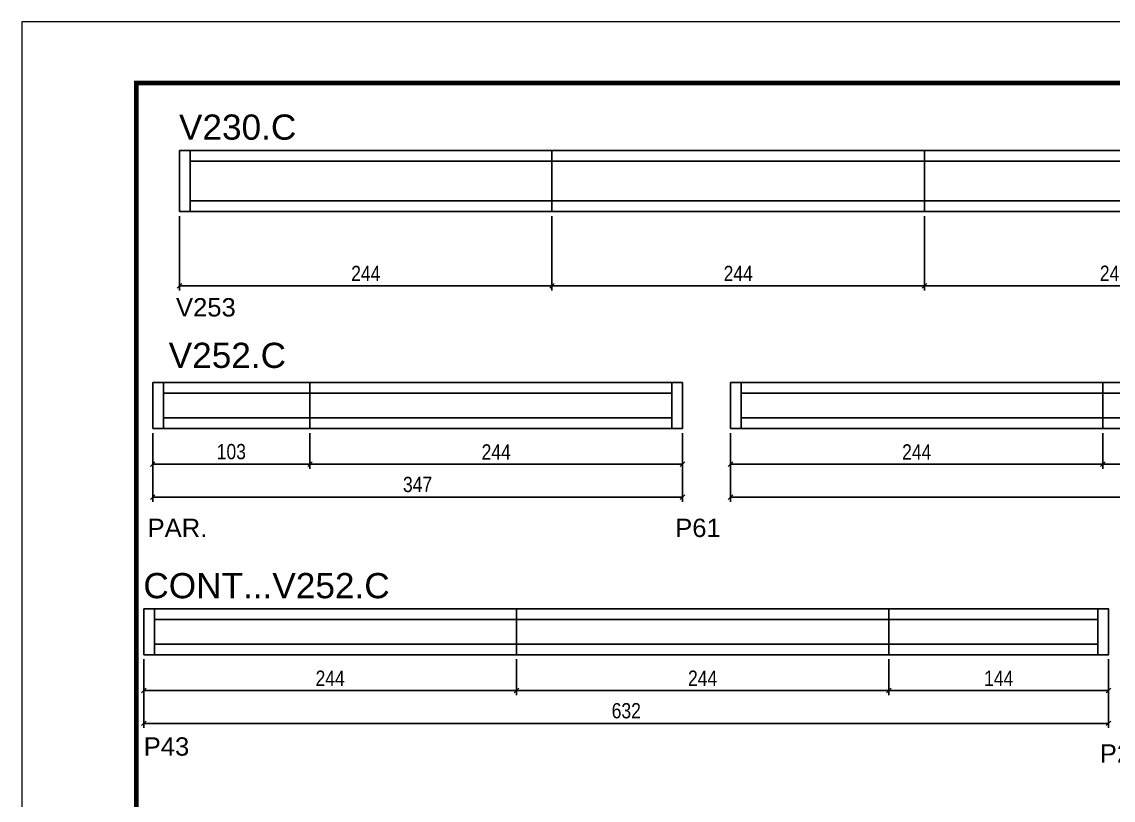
# Model space of a CAD drawing. Extents: x 3171 to 9452, y -2838 to 6252.
# Drawn here: x 7940 to 8655, y 4594 to 5104 of the extents above; entities that cross this region are included whole.
import ezdxf

# ---------------------------------------------------------------- set-up
doc = ezdxf.new("R2010")
doc.units = 0
doc.linetypes.add('DASHED', pattern=[0.75, 0.5, -0.25])
for name, color, linetype in [('5', 5, 'Continuous'), ('NOMENCLATURA', 7, 'Continuous'), ('Painéis', 200, 'Continuous'), ('SARR_2.2x7', 40, 'Continuous')]:
    doc.layers.add(name, color=color, linetype=linetype)
for name, color, linetype, lineweight in [('Escoras', 2, 'Continuous', 25), ('Folhas', 255, 'Continuous', 9), ('Romaneio', 3, 'Continuous', 13), ('SARRAFO DE PRESSAO', 251, 'DASHED', 9)]:
    doc.layers.add(name, color=color, linetype=linetype, lineweight=lineweight)
doc.styles.add('COTA TECNICA-50', font='techl___.ttf', dxfattribs={"height": 10})
doc.styles.get("Standard").update_dxf_attribs({"font": 'arial.ttf'})
doc.dimstyles.new('COTA PAINEL-50', dxfattribs={"dimtxt": 10, "dimasz": 3, "dimexe": 3, "dimexo": 3, "dimgap": 3, "dimtad": 1, "dimdec": 1, "dimzin": 12, "dimdsep": 46, "dimtxsty": 'COTA TECNICA-50', "dimblk1": 'OBLIQUE', "dimblk2": 'OBLIQUE', "dimsah": 1, "dimcen": 0.9, "dimclrd": 4, "dimclre": 4, "dimclrt": 240, "dimadec": 1, "dimazin": 3, "dimtfac": 1, "dimtdec": 1, "dimtmove": 0, "dimatfit": 3, "dimfxl": 1, "dimtolj": 1, "dimtzin": 12, "dimarcsym": 0})

# ---------------------------------------------------------------- blocks, each defined once
blk = doc.blocks.new('9999999999')
at = {"layer": 'Folhas'}
blk.add_lwpolyline([(98138.98, 34190.21), (99623.98, 34190.21), (99623.98, 35240.21), (98138.98, 35240.21)], close=True, dxfattribs=at)
at = {"layer": 'Folhas', "color": 30, "const_width": 3}
blk.add_lwpolyline([(98213.98, 34230.21), (99583.98, 34230.21), (99583.98, 35200.21), (98213.98, 35200.21)], close=True, dxfattribs=at)
blk = doc.blocks.new('_Oblique')
at = {"color": 0, "linetype": 'ByBlock', "lineweight": -2}
blk.add_line((-0.5, -0.5), (0.5, 0.5), dxfattribs=at)
blk = doc.blocks.new('*D319')
at = {"layer": 'Defpoints', "color": 0, "linetype": 'ByBlock', "transparency": 16777216}
for p in [(8025.43, 4837.49), (8372.46, 4837.49), (8025.43, 4792.53)]:
    blk.add_point(p, dxfattribs=at)
at = {"layer": 'Romaneio', "color": 4, "linetype": 'ByBlock', "lineweight": -2, "transparency": 16777216}
for p, q in [((8025.43, 4834.49), (8025.43, 4789.53)), ((8372.46, 4834.49), (8372.46, 4789.53)), ((8372.46, 4792.53), (8025.43, 4792.53))]:
    blk.add_line(p, q, dxfattribs=at)
at = {"layer": 'Romaneio', "color": 4, "linetype": 'ByBlock', "lineweight": -2, "transparency": 16777216, "xscale": 3, "yscale": 3, "zscale": 3, "rotation": 180}
blk.add_blockref('_Oblique', (8025.43, 4792.53), dxfattribs=at)
at = {"layer": 'Romaneio', "color": 4, "linetype": 'ByBlock', "lineweight": -2, "transparency": 16777216, "xscale": 3, "yscale": 3, "zscale": 3}
blk.add_blockref('_Oblique', (8372.46, 4792.53), dxfattribs=at)
at = {"layer": 'Romaneio', "color": 240, "linetype": 'ByBlock', "transparency": 16777216, "insert": (8198.94, 4800.75), "char_height": 10, "attachment_point": 5, "style": 'COTA TECNICA-50'}
blk.add_mtext('\\A1;347', dxfattribs=at)
blk = doc.blocks.new('*D320')
at = {"layer": 'Defpoints', "color": 0, "linetype": 'Continuous', "transparency": 16777216}
for p in [(8025.43, 4837.49), (8128.46, 4837.49), (8025.43, 4814.03)]:
    blk.add_point(p, dxfattribs=at)
at = {"layer": 'Painéis', "color": 4, "linetype": 'Continuous', "lineweight": -2, "transparency": 16777216}
for p, q in [((8025.43, 4834.49), (8025.43, 4811.03)), ((8128.46, 4834.49), (8128.46, 4811.03)), ((8128.46, 4814.03), (8025.43, 4814.03))]:
    blk.add_line(p, q, dxfattribs=at)
at = {"layer": 'Painéis', "color": 4, "linetype": 'Continuous', "lineweight": -2, "transparency": 16777216, "xscale": 3, "yscale": 3, "zscale": 3, "rotation": 180}
blk.add_blockref('_Oblique', (8025.43, 4814.03), dxfattribs=at)
at = {"layer": 'Painéis', "color": 4, "linetype": 'Continuous', "lineweight": -2, "transparency": 16777216, "xscale": 3, "yscale": 3, "zscale": 3}
blk.add_blockref('_Oblique', (8128.46, 4814.03), dxfattribs=at)
at = {"layer": 'Painéis', "color": 240, "linetype": 'Continuous', "transparency": 16777216, "insert": (8076.94, 4822.25), "char_height": 10, "attachment_point": 5, "style": 'COTA TECNICA-50'}
blk.add_mtext('\\A1;103', dxfattribs=at)
blk = doc.blocks.new('*D321')
at = {"layer": 'Defpoints', "color": 0, "linetype": 'ByBlock', "transparency": 16777216}
for p in [(8128.46, 4837.49), (8372.46, 4837.49), (8372.46, 4814.03)]:
    blk.add_point(p, dxfattribs=at)
at = {"layer": 'Romaneio', "color": 4, "linetype": 'ByBlock', "lineweight": -2, "transparency": 16777216}
for p, q in [((8128.46, 4834.49), (8128.46, 4811.03)), ((8372.46, 4834.49), (8372.46, 4811.03)), ((8128.46, 4814.03), (8372.46, 4814.03))]:
    blk.add_line(p, q, dxfattribs=at)
at = {"layer": 'Romaneio', "color": 4, "linetype": 'ByBlock', "lineweight": -2, "transparency": 16777216, "xscale": 3, "yscale": 3, "zscale": 3, "rotation": 180}
blk.add_blockref('_Oblique', (8128.46, 4814.03), dxfattribs=at)
at = {"layer": 'Romaneio', "color": 4, "linetype": 'ByBlock', "lineweight": -2, "transparency": 16777216, "xscale": 3, "yscale": 3, "zscale": 3}
blk.add_blockref('_Oblique', (8372.46, 4814.03), dxfattribs=at)
at = {"layer": 'Romaneio', "color": 240, "linetype": 'ByBlock', "transparency": 16777216, "insert": (8250.46, 4822.1), "char_height": 10, "attachment_point": 5, "style": 'COTA TECNICA-50'}
blk.add_mtext('\\A1;244', dxfattribs=at)
blk = doc.blocks.new('*D322')
at = {"layer": 'Defpoints', "color": 0, "linetype": 'ByBlock', "transparency": 16777216}
for p in [(8403.97, 4837.49), (8647.97, 4837.49), (8647.97, 4814.03)]:
    blk.add_point(p, dxfattribs=at)
at = {"layer": 'Romaneio', "color": 4, "linetype": 'ByBlock', "lineweight": -2, "transparency": 16777216}
for p, q in [((8403.97, 4834.49), (8403.97, 4811.03)), ((8647.97, 4834.49), (8647.97, 4811.03)), ((8403.97, 4814.03), (8647.97, 4814.03))]:
    blk.add_line(p, q, dxfattribs=at)
at = {"layer": 'Romaneio', "color": 4, "linetype": 'ByBlock', "lineweight": -2, "transparency": 16777216, "xscale": 3, "yscale": 3, "zscale": 3, "rotation": 180}
blk.add_blockref('_Oblique', (8403.97, 4814.03), dxfattribs=at)
at = {"layer": 'Romaneio', "color": 4, "linetype": 'ByBlock', "lineweight": -2, "transparency": 16777216, "xscale": 3, "yscale": 3, "zscale": 3}
blk.add_blockref('_Oblique', (8647.97, 4814.03), dxfattribs=at)
at = {"layer": 'Romaneio', "color": 240, "linetype": 'ByBlock', "transparency": 16777216, "insert": (8525.97, 4822.1), "char_height": 10, "attachment_point": 5, "style": 'COTA TECNICA-50'}
blk.add_mtext('\\A1;244', dxfattribs=at)
blk = doc.blocks.new('*D323')
at = {"layer": 'Defpoints', "color": 0, "linetype": 'ByBlock', "transparency": 16777216}
for p in [(8647.97, 4837.49), (8891.97, 4837.49), (8891.97, 4814.03)]:
    blk.add_point(p, dxfattribs=at)
at = {"layer": 'Romaneio', "color": 4, "linetype": 'ByBlock', "lineweight": -2, "transparency": 16777216}
for p, q in [((8647.97, 4834.49), (8647.97, 4811.03)), ((8891.97, 4834.49), (8891.97, 4811.03)), ((8647.97, 4814.03), (8891.97, 4814.03))]:
    blk.add_line(p, q, dxfattribs=at)
at = {"layer": 'Romaneio', "color": 4, "linetype": 'ByBlock', "lineweight": -2, "transparency": 16777216, "xscale": 3, "yscale": 3, "zscale": 3, "rotation": 180}
blk.add_blockref('_Oblique', (8647.97, 4814.03), dxfattribs=at)
at = {"layer": 'Romaneio', "color": 4, "linetype": 'ByBlock', "lineweight": -2, "transparency": 16777216, "xscale": 3, "yscale": 3, "zscale": 3}
blk.add_blockref('_Oblique', (8891.97, 4814.03), dxfattribs=at)
at = {"layer": 'Romaneio', "color": 240, "linetype": 'ByBlock', "transparency": 16777216, "insert": (8769.97, 4822.1), "char_height": 10, "attachment_point": 5, "style": 'COTA TECNICA-50'}
blk.add_mtext('\\A1;244', dxfattribs=at)
blk = doc.blocks.new('*D324')
at = {"layer": 'Defpoints', "color": 0, "linetype": 'ByBlock', "transparency": 16777216}
for p in [(8403.97, 4837.49), (9330.97, 4837.49), (9330.97, 4792.53)]:
    blk.add_point(p, dxfattribs=at)
at = {"layer": 'Romaneio', "color": 4, "linetype": 'ByBlock', "lineweight": -2, "transparency": 16777216}
for p, q in [((8403.97, 4834.49), (8403.97, 4789.53)), ((9330.97, 4834.49), (9330.97, 4789.53)), ((8403.97, 4792.53), (9330.97, 4792.53))]:
    blk.add_line(p, q, dxfattribs=at)
at = {"layer": 'Romaneio', "color": 4, "linetype": 'ByBlock', "lineweight": -2, "transparency": 16777216, "xscale": 3, "yscale": 3, "zscale": 3, "rotation": 180}
blk.add_blockref('_Oblique', (8403.97, 4792.53), dxfattribs=at)
at = {"layer": 'Romaneio', "color": 4, "linetype": 'ByBlock', "lineweight": -2, "transparency": 16777216, "xscale": 3, "yscale": 3, "zscale": 3}
blk.add_blockref('_Oblique', (9330.97, 4792.53), dxfattribs=at)
at = {"layer": 'Romaneio', "color": 240, "linetype": 'ByBlock', "transparency": 16777216, "insert": (8867.47, 4800.64), "char_height": 10, "attachment_point": 5, "style": 'COTA TECNICA-50'}
blk.add_mtext('\\A1;927', dxfattribs=at)
blk = doc.blocks.new('*D71')
at = {"layer": 'Defpoints', "color": 0, "linetype": 'ByBlock', "transparency": 16777216}
for p in [(8019.69, 4689.33), (8263.69, 4689.33), (8263.69, 4665.87)]:
    blk.add_point(p, dxfattribs=at)
at = {"layer": 'Romaneio', "color": 4, "linetype": 'ByBlock', "lineweight": -2, "transparency": 16777216}
for p, q in [((8019.69, 4686.33), (8019.69, 4662.87)), ((8263.69, 4686.33), (8263.69, 4662.87)), ((8019.69, 4665.87), (8263.69, 4665.87))]:
    blk.add_line(p, q, dxfattribs=at)
at = {"layer": 'Romaneio', "color": 4, "linetype": 'ByBlock', "lineweight": -2, "transparency": 16777216, "xscale": 3, "yscale": 3, "zscale": 3, "rotation": 180}
blk.add_blockref('_Oblique', (8019.69, 4665.87), dxfattribs=at)
at = {"layer": 'Romaneio', "color": 4, "linetype": 'ByBlock', "lineweight": -2, "transparency": 16777216, "xscale": 3, "yscale": 3, "zscale": 3}
blk.add_blockref('_Oblique', (8263.69, 4665.87), dxfattribs=at)
at = {"layer": 'Romaneio', "color": 240, "linetype": 'ByBlock', "transparency": 16777216, "insert": (8141.69, 4673.94), "char_height": 10, "attachment_point": 5, "style": 'COTA TECNICA-50'}
blk.add_mtext('\\A1;244', dxfattribs=at)
blk = doc.blocks.new('*D72')
at = {"layer": 'Defpoints', "color": 0, "linetype": 'ByBlock', "transparency": 16777216}
for p in [(8263.69, 4689.33), (8507.69, 4689.33), (8507.69, 4665.87)]:
    blk.add_point(p, dxfattribs=at)
at = {"layer": 'Romaneio', "color": 4, "linetype": 'ByBlock', "lineweight": -2, "transparency": 16777216}
for p, q in [((8263.69, 4686.33), (8263.69, 4662.87)), ((8507.69, 4686.33), (8507.69, 4662.87)), ((8263.69, 4665.87), (8507.69, 4665.87))]:
    blk.add_line(p, q, dxfattribs=at)
at = {"layer": 'Romaneio', "color": 4, "linetype": 'ByBlock', "lineweight": -2, "transparency": 16777216, "xscale": 3, "yscale": 3, "zscale": 3, "rotation": 180}
blk.add_blockref('_Oblique', (8263.69, 4665.87), dxfattribs=at)
at = {"layer": 'Romaneio', "color": 4, "linetype": 'ByBlock', "lineweight": -2, "transparency": 16777216, "xscale": 3, "yscale": 3, "zscale": 3}
blk.add_blockref('_Oblique', (8507.69, 4665.87), dxfattribs=at)
at = {"layer": 'Romaneio', "color": 240, "linetype": 'ByBlock', "transparency": 16777216, "insert": (8385.69, 4673.94), "char_height": 10, "attachment_point": 5, "style": 'COTA TECNICA-50'}
blk.add_mtext('\\A1;244', dxfattribs=at)
blk = doc.blocks.new('*D73')
at = {"layer": 'Defpoints', "color": 0, "linetype": 'ByBlock', "transparency": 16777216}
for p in [(8507.69, 4689.33), (8651.69, 4689.33), (8651.69, 4665.87)]:
    blk.add_point(p, dxfattribs=at)
at = {"layer": 'Romaneio', "color": 4, "linetype": 'ByBlock', "lineweight": -2, "transparency": 16777216}
for p, q in [((8507.69, 4686.33), (8507.69, 4662.87)), ((8651.69, 4686.33), (8651.69, 4662.87)), ((8507.69, 4665.87), (8651.69, 4665.87))]:
    blk.add_line(p, q, dxfattribs=at)
at = {"layer": 'Romaneio', "color": 4, "linetype": 'ByBlock', "lineweight": -2, "transparency": 16777216, "xscale": 3, "yscale": 3, "zscale": 3, "rotation": 180}
blk.add_blockref('_Oblique', (8507.69, 4665.87), dxfattribs=at)
at = {"layer": 'Romaneio', "color": 4, "linetype": 'ByBlock', "lineweight": -2, "transparency": 16777216, "xscale": 3, "yscale": 3, "zscale": 3}
blk.add_blockref('_Oblique', (8651.69, 4665.87), dxfattribs=at)
at = {"layer": 'Romaneio', "color": 240, "linetype": 'ByBlock', "transparency": 16777216, "insert": (8579.69, 4673.94), "char_height": 10, "attachment_point": 5, "style": 'COTA TECNICA-50'}
blk.add_mtext('\\A1;144', dxfattribs=at)
blk = doc.blocks.new('*D74')
at = {"layer": 'Defpoints', "color": 0, "linetype": 'ByBlock', "transparency": 16777216}
for p in [(8019.69, 4689.33), (8651.69, 4689.33), (8019.69, 4644.37)]:
    blk.add_point(p, dxfattribs=at)
at = {"layer": 'Romaneio', "color": 4, "linetype": 'ByBlock', "lineweight": -2, "transparency": 16777216}
for p, q in [((8019.69, 4686.33), (8019.69, 4641.37)), ((8651.69, 4686.33), (8651.69, 4641.37)), ((8651.69, 4644.37), (8019.69, 4644.37))]:
    blk.add_line(p, q, dxfattribs=at)
at = {"layer": 'Romaneio', "color": 4, "linetype": 'ByBlock', "lineweight": -2, "transparency": 16777216, "xscale": 3, "yscale": 3, "zscale": 3, "rotation": 180}
blk.add_blockref('_Oblique', (8019.69, 4644.37), dxfattribs=at)
at = {"layer": 'Romaneio', "color": 4, "linetype": 'ByBlock', "lineweight": -2, "transparency": 16777216, "xscale": 3, "yscale": 3, "zscale": 3}
blk.add_blockref('_Oblique', (8651.69, 4644.37), dxfattribs=at)
at = {"layer": 'Romaneio', "color": 240, "linetype": 'ByBlock', "transparency": 16777216, "insert": (8335.69, 4652.59), "char_height": 10, "attachment_point": 5, "style": 'COTA TECNICA-50'}
blk.add_mtext('\\A1;632', dxfattribs=at)
blk = doc.blocks.new('*D44')
at = {"layer": 'Defpoints', "color": 0, "linetype": 'ByBlock', "transparency": 16777216}
for p in [(8779.97, 5019.59), (8531.02, 4979.59), (8779.97, 4930.93)]:
    blk.add_point(p, dxfattribs=at)
at = {"layer": 'Escoras', "color": 4, "linetype": 'ByBlock', "lineweight": -2, "transparency": 16777216}
for p, q in [((8779.97, 5016.59), (8779.97, 4927.93)), ((8531.02, 4976.59), (8531.02, 4927.93)), ((8531.02, 4930.93), (8779.97, 4930.93))]:
    blk.add_line(p, q, dxfattribs=at)
at = {"layer": 'Escoras', "color": 4, "linetype": 'ByBlock', "lineweight": -2, "transparency": 16777216, "xscale": 3, "yscale": 3, "zscale": 3, "rotation": 180}
blk.add_blockref('_Oblique', (8531.02, 4930.93), dxfattribs=at)
at = {"layer": 'Escoras', "color": 4, "linetype": 'ByBlock', "lineweight": -2, "transparency": 16777216, "xscale": 3, "yscale": 3, "zscale": 3}
blk.add_blockref('_Oblique', (8779.97, 4930.93), dxfattribs=at)
at = {"layer": 'Escoras', "color": 240, "linetype": 'ByBlock', "transparency": 16777216, "insert": (8655.5, 4939.03), "char_height": 10, "attachment_point": 5, "style": 'COTA TECNICA-50'}
blk.add_mtext('\\A1;249', dxfattribs=at)
blk = doc.blocks.new('*D230')
at = {"layer": 'Defpoints', "color": 0, "linetype": 'ByBlock', "transparency": 16777216}
for p in [(8043.02, 4979.59), (8287.02, 4979.59), (8287.02, 4930.93)]:
    blk.add_point(p, dxfattribs=at)
at = {"layer": 'Escoras', "color": 4, "linetype": 'ByBlock', "lineweight": -2, "transparency": 16777216}
for p, q in [((8043.02, 4976.59), (8043.02, 4927.93)), ((8287.02, 4976.59), (8287.02, 4927.93)), ((8043.02, 4930.93), (8287.02, 4930.93))]:
    blk.add_line(p, q, dxfattribs=at)
at = {"layer": 'Escoras', "color": 4, "linetype": 'ByBlock', "lineweight": -2, "transparency": 16777216, "xscale": 3, "yscale": 3, "zscale": 3, "rotation": 180}
blk.add_blockref('_Oblique', (8043.02, 4930.93), dxfattribs=at)
at = {"layer": 'Escoras', "color": 4, "linetype": 'ByBlock', "lineweight": -2, "transparency": 16777216, "xscale": 3, "yscale": 3, "zscale": 3}
blk.add_blockref('_Oblique', (8287.02, 4930.93), dxfattribs=at)
at = {"layer": 'Escoras', "color": 240, "linetype": 'ByBlock', "transparency": 16777216, "insert": (8165.02, 4939), "char_height": 10, "attachment_point": 5, "style": 'COTA TECNICA-50'}
blk.add_mtext('\\A1;244', dxfattribs=at)
blk = doc.blocks.new('*D231')
at = {"layer": 'Defpoints', "color": 0, "linetype": 'ByBlock', "transparency": 16777216}
for p in [(8287.02, 4979.59), (8531.02, 4979.59), (8531.02, 4930.93)]:
    blk.add_point(p, dxfattribs=at)
at = {"layer": 'Escoras', "color": 4, "linetype": 'ByBlock', "lineweight": -2, "transparency": 16777216}
for p, q in [((8287.02, 4976.59), (8287.02, 4927.93)), ((8531.02, 4976.59), (8531.02, 4927.93)), ((8287.02, 4930.93), (8531.02, 4930.93))]:
    blk.add_line(p, q, dxfattribs=at)
at = {"layer": 'Escoras', "color": 4, "linetype": 'ByBlock', "lineweight": -2, "transparency": 16777216, "xscale": 3, "yscale": 3, "zscale": 3, "rotation": 180}
blk.add_blockref('_Oblique', (8287.02, 4930.93), dxfattribs=at)
at = {"layer": 'Escoras', "color": 4, "linetype": 'ByBlock', "lineweight": -2, "transparency": 16777216, "xscale": 3, "yscale": 3, "zscale": 3}
blk.add_blockref('_Oblique', (8531.02, 4930.93), dxfattribs=at)
at = {"layer": 'Escoras', "color": 240, "linetype": 'ByBlock', "transparency": 16777216, "insert": (8409.02, 4939), "char_height": 10, "attachment_point": 5, "style": 'COTA TECNICA-50'}
blk.add_mtext('\\A1;244', dxfattribs=at)

msp = doc.modelspace()

# ---------------------------------------------------------------- linework, layer by layer
at = {"layer": 'Painéis', "linetype": 'Continuous'}
for p, q in [((8025.43, 4867.49), (8128.46, 4867.49)), ((8025.43, 4837.49), (8025.43, 4867.49)), ((8128.46, 4867.49), (8128.46, 4837.49)), ((8128.46, 4837.49), (8025.43, 4837.49))]:
    msp.add_line(p, q, dxfattribs=at)
for points in [[(8043.02, 5019.59), (8287.02, 5019.59), (8287.02, 4979.59), (8043.02, 4979.59)], [(8287.02, 5019.59), (8531.02, 5019.59), (8531.02, 4979.59), (8287.02, 4979.59)], [(8372.46, 4837.49), (8128.46, 4837.49), (8128.46, 4867.49), (8372.46, 4867.49)], [(8403.97, 4867.49), (8647.97, 4867.49), (8647.97, 4837.49), (8403.97, 4837.49)], [(8647.97, 4867.49), (8891.97, 4867.49), (8891.97, 4837.49), (8647.97, 4837.49)], [(8019.69, 4719.33), (8263.69, 4719.33), (8263.69, 4689.33), (8019.69, 4689.33)], [(8263.69, 4719.33), (8507.69, 4719.33), (8507.69, 4689.33), (8263.69, 4689.33)], [(8507.69, 4689.33), (8507.69, 4719.33), (8651.69, 4719.33), (8651.69, 4689.33)]]:
    msp.add_lwpolyline(points, close=True, dxfattribs=at)
msp.add_lwpolyline([(8531.02, 4979.59), (8690.07, 4979.59), (8779.97, 5019.59), (8531.02, 5019.59), (8531.02, 4979.59)], dxfattribs=at)
at = {"layer": 'SARR_2.2x7', "linetype": 'Continuous'}
for p, q in [((8050.02, 5019.59), (8050.02, 4979.59)), ((8050.02, 5012.59), (8287.02, 5012.59)), ((8287.02, 5012.59), (8531.02, 5012.59)), ((8747.02, 5012.59), (8531.02, 5012.59)), ((8287.06, 4986.59), (8050.06, 4986.59)), ((8531.06, 4986.59), (8287.06, 4986.59)), ((8531.02, 4986.59), (8688.58, 4986.59)), ((8032.43, 4837.49), (8032.43, 4867.49)), ((8365.46, 4837.49), (8365.46, 4867.49)), ((8410.97, 4867.49), (8410.97, 4837.49)), ((8128.46, 4860.49), (8032.43, 4860.49)), ((8365.46, 4860.49), (8128.46, 4860.49)), ((8647.97, 4860.49), (8410.97, 4860.49)), ((8891.97, 4860.49), (8647.97, 4860.49)), ((8128.46, 4844.49), (8032.43, 4844.49)), ((8128.46, 4844.49), (8365.46, 4844.49)), ((8410.97, 4844.49), (8647.97, 4844.49)), ((8647.97, 4844.49), (8891.97, 4844.49)), ((8026.69, 4719.33), (8026.69, 4689.33)), ((8644.69, 4689.33), (8644.69, 4719.33)), ((8263.69, 4712.33), (8026.69, 4712.33)), ((8507.69, 4712.33), (8263.69, 4712.33)), ((8644.69, 4712.33), (8507.69, 4712.33)), ((8026.69, 4696.33), (8263.69, 4696.33)), ((8263.69, 4696.33), (8507.69, 4696.33)), ((8507.69, 4696.33), (8644.69, 4696.33))]:
    msp.add_line(p, q, dxfattribs=at)

# ---------------------------------------------------------------- block references
at = {"layer": 'SARRAFO DE PRESSAO', "color": 6, "linetype": 'ByBlock'}
msp.add_blockref('9999999999', (-90199.29, -30136.46), dxfattribs=at)

# ---------------------------------------------------------------- texts
at = {"layer": '5', "linetype": 'Continuous'}
for s, p in [('V253', (8040.7, 4910.83)), ('PAR.', (8022.07, 4766.39)), ('P61', (8367.74, 4766.39)), ('P43', (8019.55, 4623.23)), ('P21', (8645.93, 4618.67))]:
    msp.add_text(s, height=12, rotation=359.99996, dxfattribs=at).set_placement(p)
at = {"layer": 'NOMENCLATURA', "linetype": 'Continuous'}
for s, p in [('V230.C', (8042.64, 5026.57)), ('V252.C', (8035.91, 4877.12)), ('CONT...V252.C', (8019.31, 4726.31))]:
    msp.add_text(s, height=16.5, dxfattribs=at).set_placement(p)

# ---------------------------------------------------------------- dimensions: what is measured, and where the dimension line sits
at = {"layer": 'Escoras', "linetype": 'ByBlock'}
for base, p1, p2, picture, middle in [((8779.974, 4930.9297), (8531.0226, 4979.5909), (8779.974, 5019.5908), '*D44', (8655.4983, 4939.032)), ((8287.02, 4930.93), (8043.02, 4979.59), (8287.02, 4979.59), '*D230', (8165.02, 4939)), ((8531.02, 4930.93), (8287.02, 4979.59), (8531.02, 4979.59), '*D231', (8409.02, 4939))]:
    dim = msp.add_linear_dim(base=base, p1=p1, p2=p2, dimstyle='COTA PAINEL-50', override={"dimarcsym": 1}, dxfattribs=at)
    dim.commit()
    dim.dimension.update_dxf_attribs({"geometry": picture, "text_midpoint": middle})
at = {"layer": 'Painéis', "linetype": 'Continuous'}
dim = msp.add_linear_dim(base=(8025.43, 4814.03), p1=(8128.46, 4837.49), p2=(8025.43, 4837.49), dimstyle='COTA PAINEL-50', override={"dimarcsym": 1}, dxfattribs=at)
dim.commit()
dim.dimension.update_dxf_attribs({"geometry": '*D320', "text_midpoint": (8076.94, 4822.25)})
at = {"layer": 'Romaneio', "linetype": 'ByBlock'}
for base, p1, p2, override, picture, middle in [((8025.43, 4792.53), (8372.46, 4837.49), (8025.43, 4837.49), {"dimarcsym": 1}, '*D319', (8198.94, 4800.75)), ((8372.46, 4814.03), (8128.46, 4837.49), (8372.46, 4837.49), {"dimarcsym": 1}, '*D321', (8250.46, 4822.1)), ((8647.97, 4814.03), (8403.97, 4837.49), (8647.97, 4837.49), {"dimarcsym": 1}, '*D322', (8525.97, 4822.1)), ((9330.97, 4792.53), (8403.97, 4837.49), (9330.97, 4837.49), {"dimtmove": 1, "dimarcsym": 1}, '*D324', (8867.47, 4800.64)), ((8891.97, 4814.03), (8647.97, 4837.49), (8891.97, 4837.49), {"dimtmove": 1, "dimarcsym": 1}, '*D323', (8769.97, 4822.1)), ((8263.69, 4665.87), (8019.69, 4689.33), (8263.69, 4689.33), {"dimtmove": 1, "dimarcsym": 1}, '*D71', (8141.69, 4673.94)), ((8019.69, 4644.37), (8651.69, 4689.33), (8019.69, 4689.33), {"dimtmove": 1, "dimarcsym": 1}, '*D74', (8335.69, 4652.59)), ((8507.69, 4665.87), (8263.69, 4689.33), (8507.69, 4689.33), {"dimtmove": 1, "dimarcsym": 1}, '*D72', (8385.69, 4673.94)), ((8651.69, 4665.87), (8507.69, 4689.33), (8651.69, 4689.33), {"dimtmove": 1, "dimarcsym": 1}, '*D73', (8579.69, 4673.94))]:
    dim = msp.add_linear_dim(base=base, p1=p1, p2=p2, dimstyle='COTA PAINEL-50', override=override, dxfattribs=at)
    dim.commit()
    dim.dimension.update_dxf_attribs({"geometry": picture, "text_midpoint": middle})

doc.saveas('drawing.dxf')
